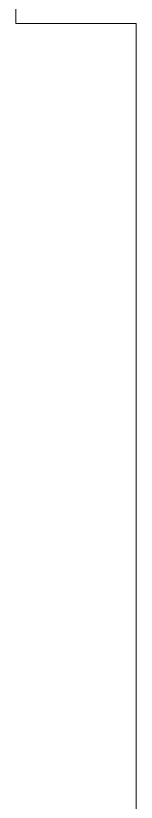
# Model space of a CAD drawing. Header units: millimetres. Extents: x -21807 to 26525, y -2564 to 60640.
# Drawn here: x -5059 to -4884, y 56097 to 57240 of the extents above; entities that cross this region are included whole.
import ezdxf

# ---------------------------------------------------------------- set-up
doc = ezdxf.new("R2010")
doc.units = ezdxf.units.MM
doc.layers.add('A-WALL', color=7, linetype='Continuous', lineweight=9)

# ---------------------------------------------------------------- blocks, each defined once
blk = doc.blocks.new('AK-SGS-M3-A_rvt-1-MẶT BẰNG PHÂN VÙNG ÁP SUẤT')
at = {"layer": 'A-WALL', "color": 254, "lineweight": 13, "true_color": 0xcccccc}
for p, q in [((-5058.6, 57279), (-5058.6, 57229)), ((-5058.6, 57229), (-4883.6, 57229))]:
    blk.add_line(p, q, dxfattribs=at)
at = {"layer": 'A-WALL', "color": 254, "lineweight": 13, "true_color": 0xe0e0e0}
for p, q in [((-5058.6, 57229), (-5058.6, 57279)), ((-5058.6, 57229), (-4883.6, 57229)), ((-4883.6, 57229), (-4883.6, 55736.9))]:
    blk.add_line(p, q, dxfattribs=at)
at = {"layer": 'A-WALL', "color": 7, "lineweight": 13, "true_color": 0xececec}
blk.add_line((-4883.6, 57229), (-4883.6, 55736.9), dxfattribs=at)

msp = doc.modelspace()

# ---------------------------------------------------------------- block references
at = {"lineweight": 5}
msp.add_blockref('AK-SGS-M3-A_rvt-1-MẶT BẰNG PHÂN VÙNG ÁP SUẤT', (0, 0), dxfattribs=at)

doc.saveas('drawing.dxf')
